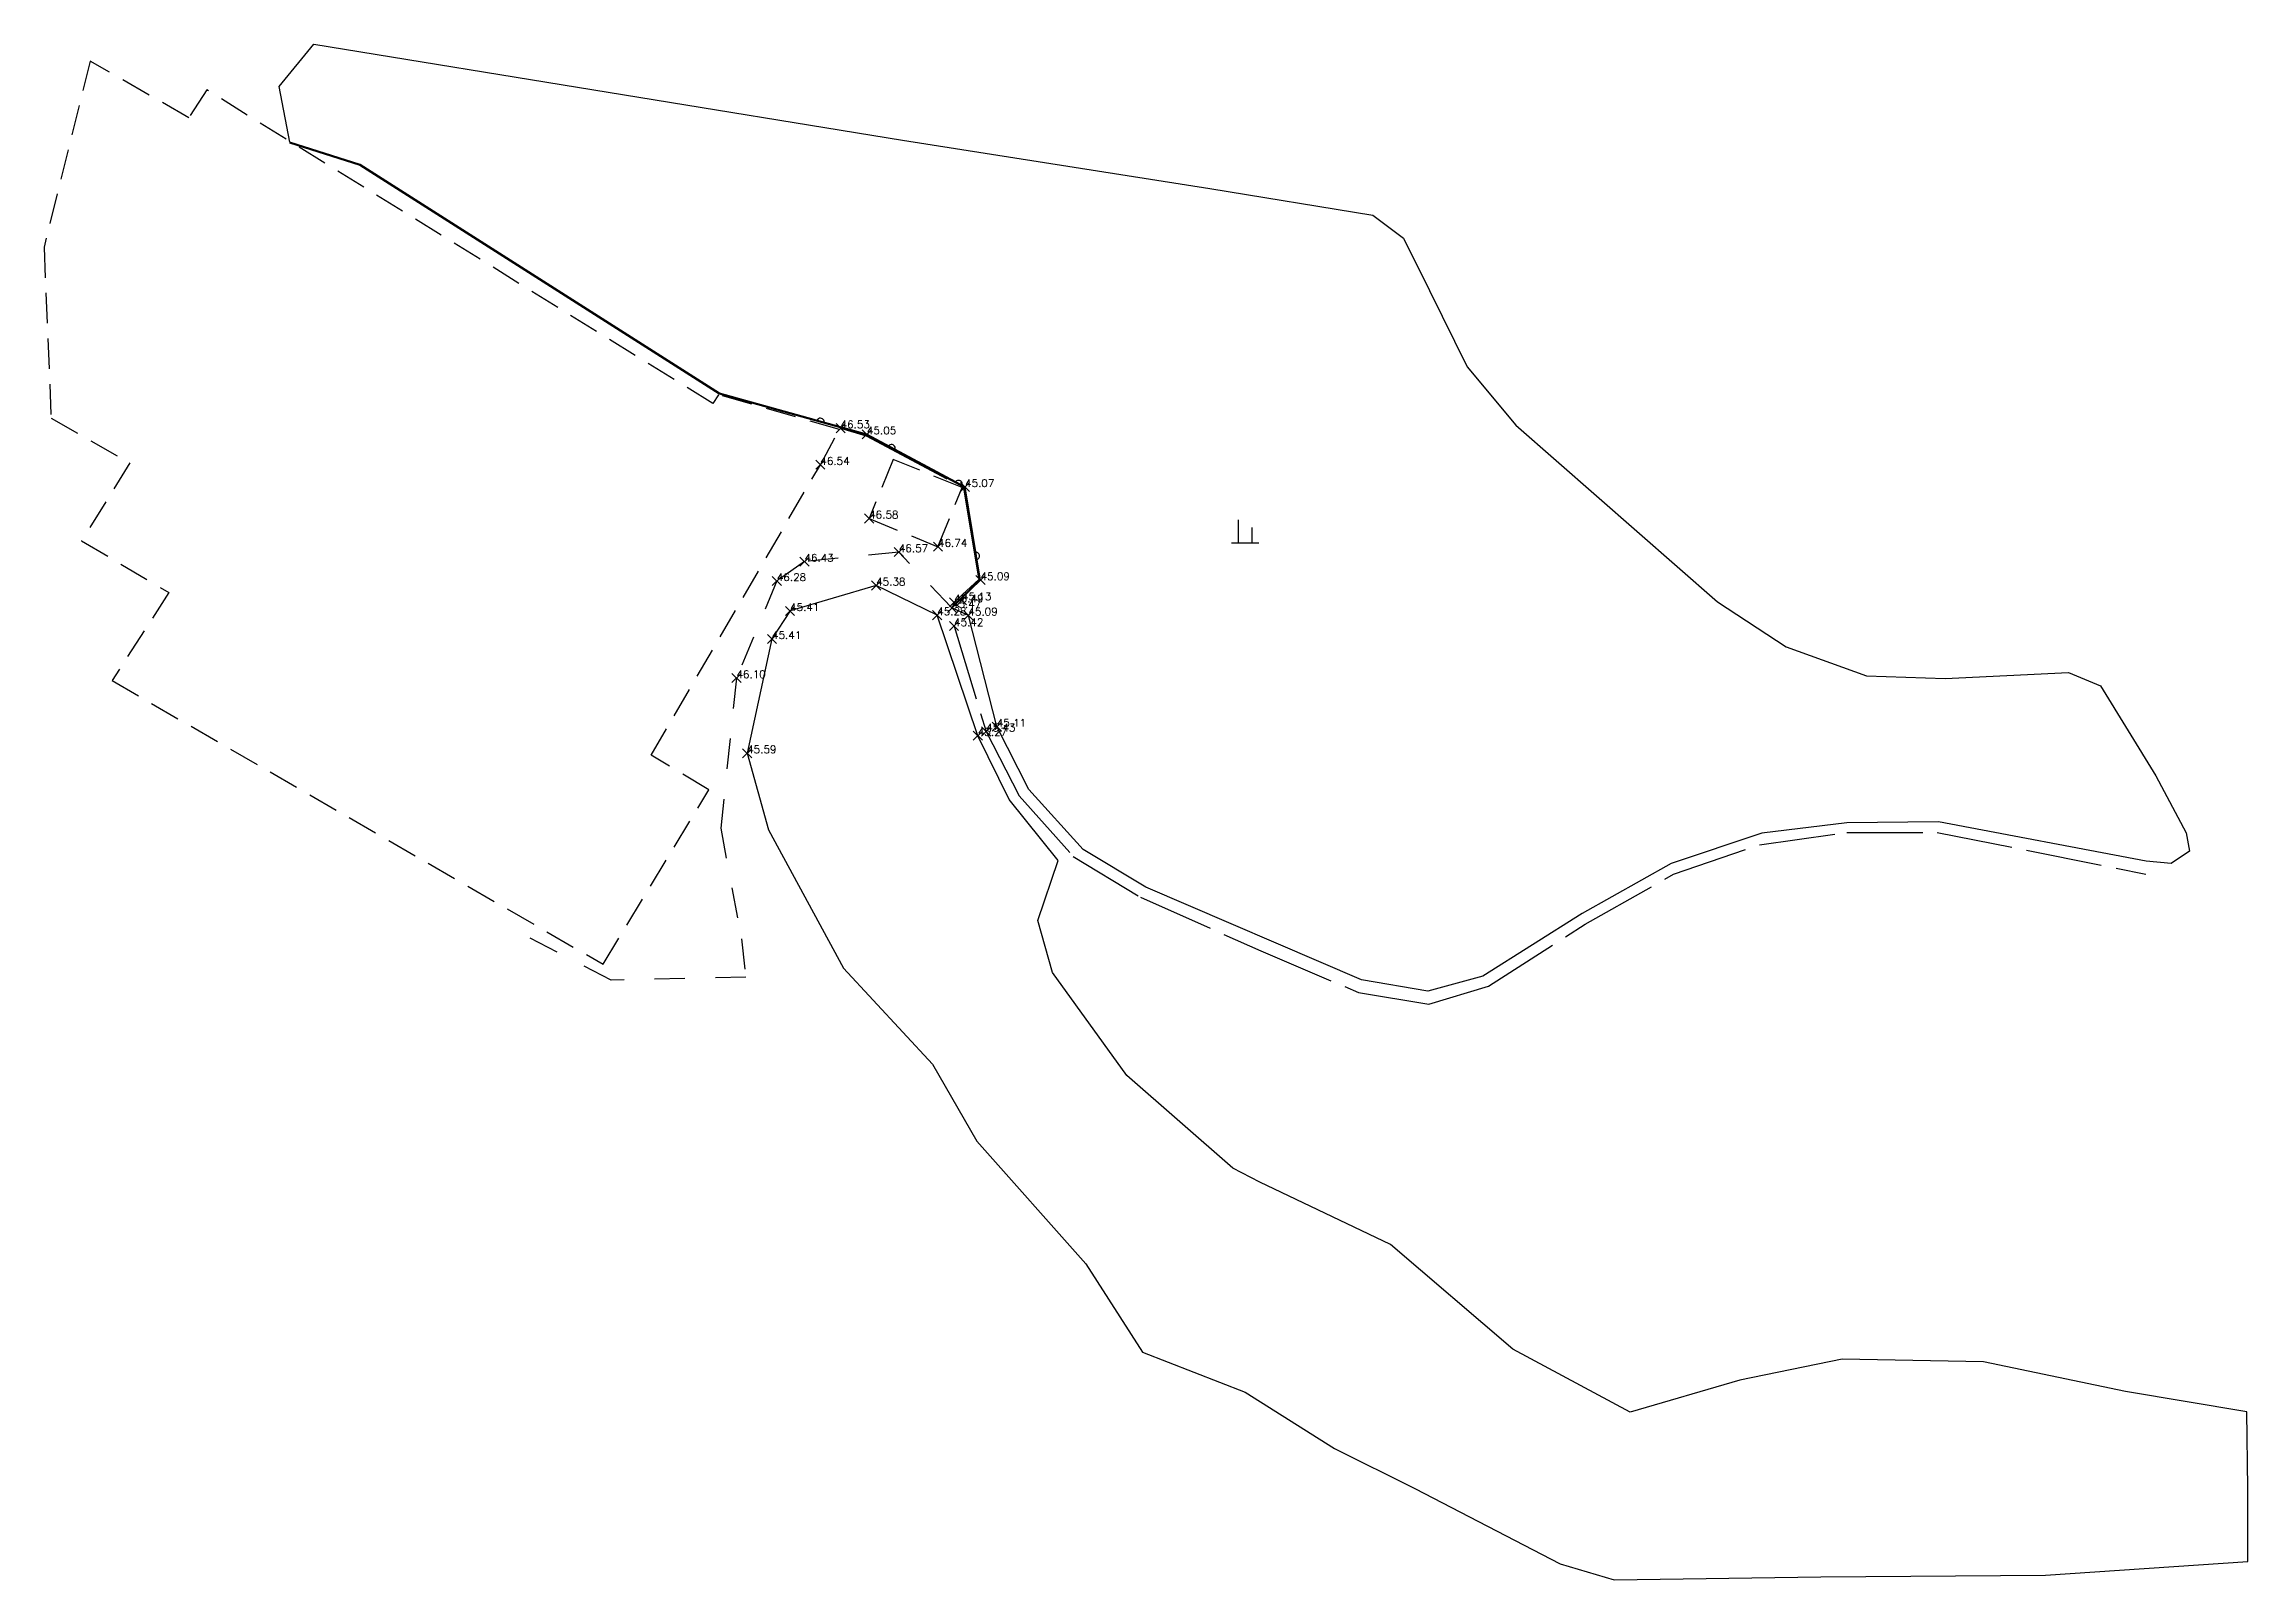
# Model space of a CAD drawing. Extents: x 194268 to 194413, y 513223 to 513324.
import ezdxf

# ---------------------------------------------------------------- set-up
doc = ezdxf.new("R2010")
doc.units = 0
doc.header["$PDMODE"] = 3
doc.header["$PDSIZE"] = 0.3
for name, pattern in [('ANYANG1', [11.5, 6, -1, 1, -1.5, 1, -1]), ('ANYANG2', [6, 5, -1]), ('ANYANG3', [3, 2, -1]), ('ANYANG6', [4, 2, -2])]:
    doc.linetypes.add(name, pattern=pattern)
for name, color, linetype in [('A0023119', 1, 'ANYANG2'), ('B0014116', 7, 'ANYANG3'), ('B0024126', 7, 'ANYANG1'), ('D0015112', 3, 'CONTINUOUS'), ('D0015211', 5, 'CONTINUOUS'), ('D0025110', 7, 'ANYANG6'), ('F0027132', 7, 'CONTINUOUS'), ('F0027217', 7, 'CONTINUOUS'), ('F0047224', 7, 'CONTINUOUS')]:
    doc.layers.add(name, color=color, linetype=linetype)
doc.styles.add('GHS', font='ROMANS', dxfattribs={"bigfont": 'NGSW.shx'})

# ---------------------------------------------------------------- blocks, each defined once
blk = doc.blocks.new('D0015211')
at = {"layer": 'D0015211', "flags": 128}
for points in [[(-0.45, -0.75), (-0.45, 0.75)], [(0.45, -0.75), (0.45, 0.25)], [(-0.9, -0.75), (0.9, -0.75)]]:
    blk.add_lwpolyline(points, dxfattribs=at)
blk = doc.blocks.new('F0047224')
at = {"layer": 'F0047224'}
blk.add_arc((0.25, 0), 0.25, 180, 0, dxfattribs=at)

msp = doc.modelspace()

# ---------------------------------------------------------------- linework, layer by layer
at = {"layer": 'A0023119'}
msp.add_lwpolyline([(194327.84, 513285.57), (194329.95, 513278.64), (194332.11, 513274.42), (194335.67, 513270.43), (194340.1, 513267.75), (194348, 513264.22), (194354.42, 513261.49), (194359.05, 513260.73), (194362.97, 513261.9), (194369.32, 513265.98), (194375.13, 513269.26), (194380.78, 513271.2), (194386.51, 513272), (194392.45, 513272.01), (194406.18, 513269.26)], dxfattribs=at)
at = {"layer": 'B0014116'}
for points in [[(194272.5, 513281.98), (194304.77, 513263.34), (194311.72, 513274.81), (194307.93, 513277.08), (194319.05, 513296.17), (194320.31, 513298.49), (194312.35, 513300.77), (194311.99, 513300.19), (194278.73, 513320.8), (194277.54, 513318.97), (194271.05, 513322.7), (194268.03, 513310.46), (194268.49, 513299.23), (194273.66, 513296.29), (194270.49, 513291.17), (194276.23, 513287.77)], [(194328.37, 513294.67), (194323.84, 513296.52), (194322.26, 513292.64), (194326.78, 513290.78)]]:
    msp.add_lwpolyline(points, close=True, dxfattribs=at)
at = {"layer": 'B0024126'}
msp.add_lwpolyline([(194320.38, 513298.57), (194322.07, 513298.08), (194328.47, 513294.64), (194329.47, 513288.63), (194327.85, 513287.13)], dxfattribs=at)
at = {"layer": 'D0015112'}
for points in [[(194327.7, 513286.76), (194329.58, 513288.59), (194328.56, 513294.71), (194322.11, 513298.17), (194312.43, 513300.87), (194288.81, 513315.91), (194284.18, 513317.37), (194283.48, 513321.02), (194285.76, 513323.81), (194324.44, 513317.51), (194344.64, 513314.32), (194355.37, 513312.58), (194357.37, 513311.06), (194359.08, 513307.63), (194361.57, 513302.61), (194364.76, 513298.76), (194378.01, 513287.16), (194382.52, 513284.21), (194387.82, 513282.29), (194392.97, 513282.13), (194401.08, 513282.51), (194403.18, 513281.65), (194406.83, 513275.73), (194408.81, 513271.97), (194409.05, 513270.77), (194407.83, 513269.97), (194406.2, 513270.12), (194392.54, 513272.71), (194386.51, 513272.64), (194380.94, 513271.95), (194374.98, 513269.96), (194369.12, 513266.67), (194362.59, 513262.56), (194358.98, 513261.58), (194354.61, 513262.31), (194340.44, 513268.41), (194336.32, 513270.88), (194332.76, 513274.83), (194330.65, 513278.96), (194328.78, 513286.27), (194327.7, 513286.76)], [(194329.4, 513278.36), (194326.73, 513286.28), (194322.72, 513288.23), (194317.06, 513286.56), (194315.87, 513284.72), (194314.24, 513277.21), (194315.65, 513272.18), (194320.58, 513263.09), (194326.43, 513256.77), (194329.34, 513251.72), (194336.5, 513243.66), (194340.23, 513237.84), (194346.97, 513235.22), (194352.84, 513231.51), (194358.13, 513228.89), (194367.67, 513223.95), (194371.22, 513222.88), (194384.8, 513223.09), (194399.57, 513223.2), (194412.88, 513224.09), (194412.87, 513228.89), (194412.8, 513233.94), (194404.83, 513235.26), (194395.5, 513237.21), (194386.2, 513237.38), (194379.49, 513236), (194372.27, 513233.91), (194364.57, 513238.05), (194356.52, 513244.92), (194347.94, 513249.03), (194346.17, 513249.95), (194339.19, 513256.03), (194334.3, 513262.81), (194333.34, 513266.22), (194334.68, 513270.17), (194331.47, 513274.18)]]:
    msp.add_lwpolyline(points, close=True, dxfattribs=at)
at = {"layer": 'D0025110'}
msp.add_lwpolyline([(194327.66, 513286.78), (194324.21, 513290.43), (194318.01, 513289.8), (194316.19, 513288.53), (194313.54, 513282.15), (194312.5, 513272.29), (194313.87, 513265.01), (194314.15, 513262.5), (194305.3, 513262.29), (194299.71, 513265.21)], dxfattribs=at)
at = {"layer": 'F0027217'}
for p in [(194320.38, 513298.57), (194322.11, 513298.17), (194319.05, 513296.17), (194328.56, 513294.71), (194322.26, 513292.64), (194318.01, 513289.8), (194324.21, 513290.43), (194326.78, 513290.78), (194316.19, 513288.53), (194322.72, 513288.23), (194329.58, 513288.59), (194327.7, 513286.76), (194327.85, 513287.13), (194328.36, 513287.26), (194317.06, 513286.56), (194326.73, 513286.28), (194327.84, 513285.57), (194328.78, 513286.27), (194315.87, 513284.72), (194313.54, 513282.15), (194329.4, 513278.36), (194329.95, 513278.64), (194330.65, 513278.96), (194314.24, 513277.21)]:
    msp.add_point(p, dxfattribs=at)
at = {"layer": 'F0047224'}
msp.add_lwpolyline([(194284.16, 513317.32), (194288.79, 513315.86), (194312.41, 513300.83), (194322.09, 513298.13), (194328.52, 513294.67), (194329.52, 513288.61), (194327.66, 513286.79)], dxfattribs=at)

# ---------------------------------------------------------------- block references
at = {"layer": 'D0015211'}
msp.add_blockref('D0015211', (194346.98, 513291.79), dxfattribs=at)
at = {"layer": 'F0047224'}
for p, rotation in [((194319.3, 513298.91), 164.408722167566), ((194323.94, 513297.13), 151.7453287508123), ((194328.35, 513294.77), 151.7453287508123), ((194329.3, 513289.93), 99.43193624389309)]:
    msp.add_blockref('F0047224', p, dxfattribs=dict(at, rotation=rotation))

# ---------------------------------------------------------------- texts
at = {"layer": 'F0027132', "style": 'GHS'}
for s, p in [('46.53', (194320.38, 513298.57)), ('45.05', (194322.11, 513298.17)), ('46.54', (194319.05, 513296.17)), ('45.07', (194328.56, 513294.71)), ('46.58', (194322.26, 513292.64)), ('46.74', (194326.78, 513290.78)), ('46.43', (194318.01, 513289.8)), ('46.57', (194324.21, 513290.43)), ('46.28', (194316.19, 513288.53)), ('45.38', (194322.72, 513288.23)), ('45.09', (194329.58, 513288.59)), ('45.41', (194317.06, 513286.56)), ('45.47', (194327.7, 513286.76)), ('46.49', (194327.85, 513287.13)), ('45.13', (194328.36, 513287.26)), ('45.28', (194326.73, 513286.28)), ('45.42', (194327.84, 513285.57)), ('45.09', (194328.78, 513286.27)), ('45.41', (194315.87, 513284.72)), ('46.10', (194313.54, 513282.15)), ('45.27', (194329.4, 513278.36)), ('45.43', (194329.95, 513278.64)), ('45.11', (194330.65, 513278.96)), ('45.59', (194314.24, 513277.21))]:
    msp.add_text(s, height=0.5, dxfattribs=at).set_placement(p)

doc.saveas('drawing.dxf')
